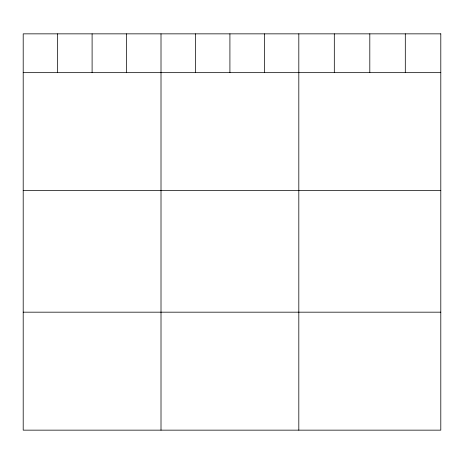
<?xml version="1.0" encoding="UTF-8"?>
<svg xmlns="http://www.w3.org/2000/svg" width="464" height="464" viewBox="0 0 464 464"><rect width="100%" height="100%" fill="white"/><g stroke="black" fill="none" stroke-linecap="round" stroke-linejoin="round"><path stroke-width="0.7" d="M23.2 72.657L440.8 72.657M23.2 190.629L440.8 190.629M23.2 312.179L440.8 312.179M405.304 33.849L405.304 72.657M369.808 33.849L369.808 72.657M334.312 33.849L334.312 72.657M298.816 33.849L298.816 430.151M264.364 33.849L264.364 72.657M229.912 33.849L229.912 72.657M195.46 33.849L195.46 72.657M161.008 33.849L161.008 430.151M126.556 33.849L126.556 72.657M92.104 33.849L92.104 72.657M57.652 33.849L57.652 72.657M440.8 33.849L23.2 33.849L23.2 430.151L440.8 430.151L440.8 33.849"/></g></svg>
